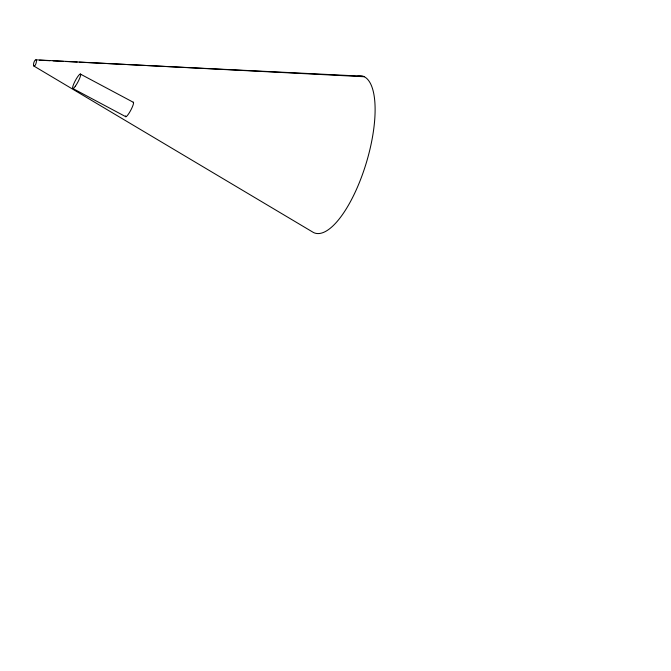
<?xml version="1.0" encoding="UTF-8"?>
<svg xmlns="http://www.w3.org/2000/svg" width="671" height="671" viewBox="0 0 671 671"><rect width="100%" height="100%" fill="white"/><g stroke="black" fill="none" stroke-linecap="round" stroke-linejoin="round"><path stroke-width="1.01" d="M39.514 60.197L49.973 60.717M53.118 60.868L63.586 61.388M65.674 61.489L77.19 62.059M79.287 62.168L356.67 75.915A82.055 28.727 -73.2 0 1 367.792 157.719A82.055 28.727 -73.2 0 1 313.357 232.434L33.936 66.077M35.974 59.836A3.288 1.149 -73.2 0 1 35.345 64.986A3.288 1.149 -73.2 0 1 33.55 64.055A3.288 1.149 -73.2 0 1 35.974 59.836L364.236 76.737M80.285 74.02L133.504 102.378M72.636 88.396L125.854 116.746M133.168 102.202A8.211 1.468 -62 0 1 130.3 111.092A8.211 1.468 -62 0 1 125.452 115.915M75.311 86.249A8.211 1.468 -62 0 0 80.629 74.196A8.211 1.468 -62 0 0 73.953 83.447A8.211 1.468 -62 0 0 75.311 86.249"/></g></svg>
